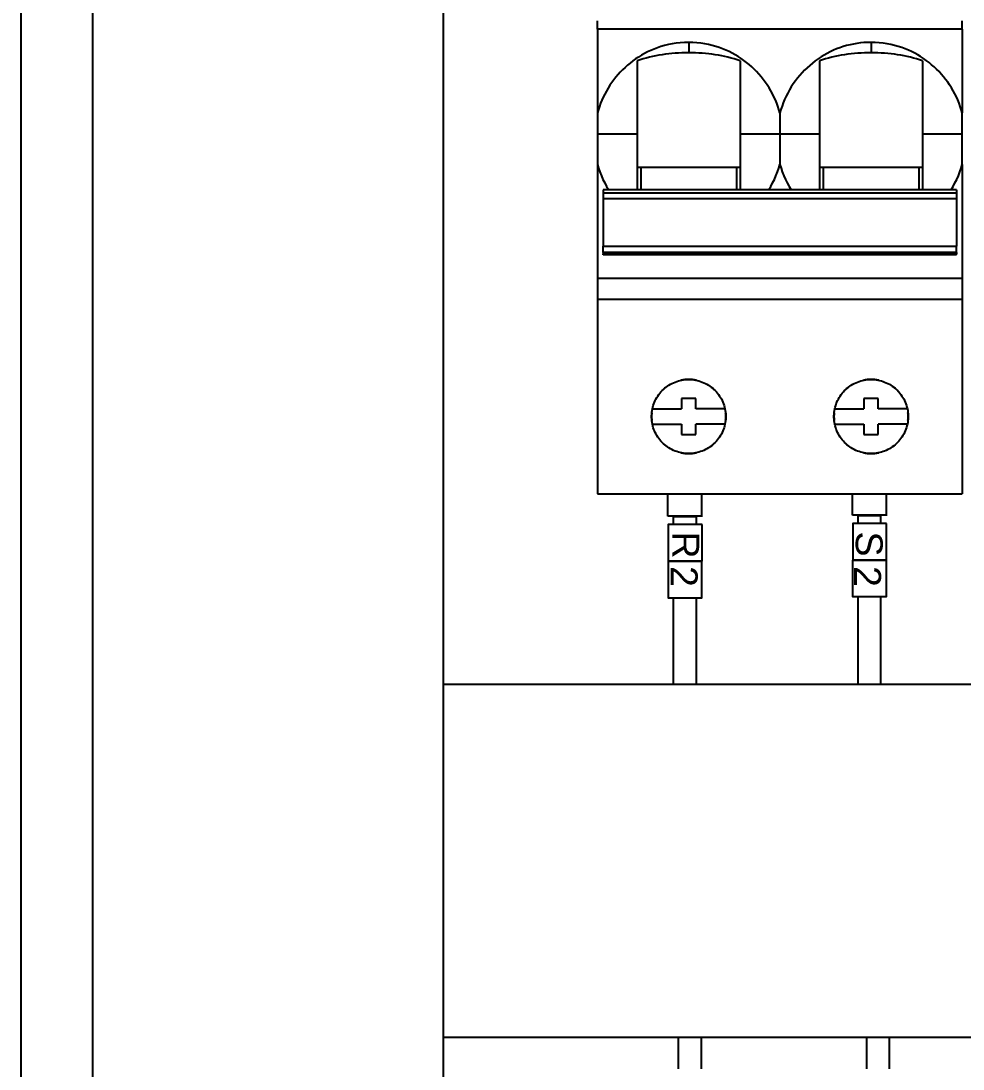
# Model space of a CAD drawing. Header units: millimetres. Extents: x 3609 to 5941, y 2453 to 3731.
# Drawn here: x 4131.8 to 4219.4, y 2661 to 2758.4 of the extents above; entities that cross this region are included whole.
import ezdxf

# ---------------------------------------------------------------- set-up
doc = ezdxf.new("R2010")
doc.units = ezdxf.units.MM
doc.styles.get("Standard").update_dxf_attribs({"font": 'arial.ttf'})

msp = doc.modelspace()

# ---------------------------------------------------------------- linework, layer by layer
for p, q in [((4131.79, 2905.1), (4131.79, 2453.1)), ((4138.427, 2846.942), (4138.427, 2510.903)), ((4171.042, 2814.284), (4171.042, 2543.584)), ((4185.376, 2757.688), (4185.376, 2758.448)), ((4219.279, 2757.688), (4219.279, 2758.448)), ((4185.376, 2757.688), (4185.376, 2749.906)), ((4219.279, 2757.688), (4185.376, 2757.688)), ((4219.279, 2757.688), (4219.279, 2749.906)), ((4192.69, 2756.379), (4192.322, 2756.321)), ((4193.067, 2756.422), (4192.69, 2756.379)), ((4193.455, 2756.449), (4193.067, 2756.422)), ((4193.852, 2756.458), (4193.455, 2756.449)), ((4194.238, 2756.449), (4193.852, 2756.458)), ((4193.852, 2756.458), (4193.852, 2755.491)), ((4194.615, 2756.424), (4194.238, 2756.449)), ((4194.984, 2756.383), (4194.615, 2756.424)), ((4195.344, 2756.328), (4194.984, 2756.383)), ((4209.816, 2756.401), (4209.492, 2756.358)), ((4210.142, 2756.433), (4209.816, 2756.401)), ((4210.471, 2756.451), (4210.142, 2756.433)), ((4210.803, 2756.458), (4210.471, 2756.451)), ((4210.803, 2756.458), (4210.803, 2755.491)), ((4211.191, 2756.449), (4210.803, 2756.458)), ((4211.569, 2756.424), (4211.191, 2756.449)), ((4211.938, 2756.383), (4211.569, 2756.424)), ((4212.299, 2756.327), (4211.938, 2756.383)), ((4189.737, 2755.417), (4189.455, 2755.258)), ((4190.027, 2755.567), (4189.737, 2755.417)), ((4190.325, 2755.706), (4190.027, 2755.567)), ((4190.632, 2755.836), (4190.325, 2755.706)), ((4190.949, 2755.956), (4190.632, 2755.836)), ((4191.277, 2756.065), (4190.949, 2755.956)), ((4191.615, 2756.163), (4191.277, 2756.065)), ((4191.963, 2756.249), (4191.615, 2756.163)), ((4192.322, 2756.321), (4191.963, 2756.249)), ((4195.695, 2756.259), (4195.344, 2756.328)), ((4196.037, 2756.177), (4195.695, 2756.259)), ((4196.37, 2756.083), (4196.037, 2756.177)), ((4196.694, 2755.977), (4196.37, 2756.083)), ((4197.007, 2755.862), (4196.694, 2755.977)), ((4197.312, 2755.736), (4197.007, 2755.862)), ((4197.609, 2755.6), (4197.312, 2755.736)), ((4197.898, 2755.454), (4197.609, 2755.6)), ((4198.18, 2755.298), (4197.898, 2755.454)), ((4206.717, 2755.433), (4206.432, 2755.274)), ((4207.006, 2755.581), (4206.717, 2755.433)), ((4207.302, 2755.718), (4207.006, 2755.581)), ((4207.602, 2755.843), (4207.302, 2755.718)), ((4207.908, 2755.958), (4207.602, 2755.843)), ((4208.218, 2756.062), (4207.908, 2755.958)), ((4208.532, 2756.154), (4208.218, 2756.062)), ((4208.85, 2756.234), (4208.532, 2756.154)), ((4209.17, 2756.302), (4208.85, 2756.234)), ((4209.492, 2756.358), (4209.17, 2756.302)), ((4212.651, 2756.258), (4212.299, 2756.327)), ((4212.994, 2756.175), (4212.651, 2756.258)), ((4213.328, 2756.081), (4212.994, 2756.175)), ((4213.651, 2755.975), (4213.328, 2756.081)), ((4213.966, 2755.859), (4213.651, 2755.975)), ((4214.271, 2755.733), (4213.966, 2755.859)), ((4214.567, 2755.596), (4214.271, 2755.733)), ((4214.856, 2755.45), (4214.567, 2755.596)), ((4215.138, 2755.294), (4214.856, 2755.45)), ((4188.41, 2754.538), (4188.169, 2754.339)), ((4188.658, 2754.73), (4188.41, 2754.538)), ((4188.915, 2754.914), (4188.658, 2754.73)), ((4189.181, 2755.091), (4188.915, 2754.914)), ((4189.063, 2754.755), (4189.063, 2747.937)), ((4189.455, 2755.258), (4189.181, 2755.091)), ((4198.454, 2755.134), (4198.18, 2755.298)), ((4198.721, 2754.96), (4198.454, 2755.134)), ((4198.64, 2754.755), (4198.64, 2747.937)), ((4198.98, 2754.778), (4198.721, 2754.96)), ((4199.231, 2754.588), (4198.98, 2754.778)), ((4199.475, 2754.389), (4199.231, 2754.588)), ((4205.355, 2754.532), (4205.102, 2754.322)), ((4205.614, 2754.733), (4205.355, 2754.532)), ((4205.881, 2754.924), (4205.614, 2754.733)), ((4206.154, 2755.104), (4205.881, 2754.924)), ((4206.015, 2754.755), (4206.015, 2747.937)), ((4206.432, 2755.274), (4206.154, 2755.104)), ((4215.413, 2755.129), (4215.138, 2755.294)), ((4215.68, 2754.955), (4215.413, 2755.129)), ((4215.592, 2754.755), (4215.592, 2747.937)), ((4215.939, 2754.773), (4215.68, 2754.955)), ((4216.19, 2754.583), (4215.939, 2754.773)), ((4216.433, 2754.384), (4216.19, 2754.583)), ((4187.284, 2753.461), (4187.083, 2753.222)), ((4187.494, 2753.692), (4187.284, 2753.461)), ((4187.712, 2753.915), (4187.494, 2753.692)), ((4187.937, 2754.131), (4187.712, 2753.915)), ((4188.169, 2754.339), (4187.937, 2754.131)), ((4199.711, 2754.182), (4199.475, 2754.389)), ((4199.94, 2753.966), (4199.711, 2754.182)), ((4200.162, 2753.742), (4199.94, 2753.966)), ((4200.376, 2753.509), (4200.162, 2753.742)), ((4200.582, 2753.269), (4200.376, 2753.509)), ((4204.394, 2753.637), (4204.176, 2753.392)), ((4204.622, 2753.874), (4204.394, 2753.637)), ((4204.858, 2754.103), (4204.622, 2753.874)), ((4205.102, 2754.322), (4204.858, 2754.103)), ((4216.668, 2754.177), (4216.433, 2754.384)), ((4216.897, 2753.961), (4216.668, 2754.177)), ((4217.118, 2753.737), (4216.897, 2753.961)), ((4217.332, 2753.504), (4217.118, 2753.737)), ((4217.538, 2753.264), (4217.332, 2753.504)), ((4186.704, 2752.724), (4186.528, 2752.465)), ((4186.889, 2752.976), (4186.704, 2752.724)), ((4187.083, 2753.222), (4186.889, 2752.976)), ((4200.78, 2753.021), (4200.582, 2753.269)), ((4200.97, 2752.765), (4200.78, 2753.021)), ((4201.15, 2752.503), (4200.97, 2752.765)), ((4201.321, 2752.234), (4201.15, 2752.503)), ((4203.573, 2752.604), (4203.391, 2752.325)), ((4203.765, 2752.875), (4203.573, 2752.604)), ((4203.966, 2753.138), (4203.765, 2752.875)), ((4204.176, 2753.392), (4203.966, 2753.138)), ((4217.736, 2753.016), (4217.538, 2753.264)), ((4217.924, 2752.761), (4217.736, 2753.016)), ((4218.104, 2752.499), (4217.924, 2752.761)), ((4218.275, 2752.23), (4218.104, 2752.499)), ((4186.055, 2751.651), (4185.917, 2751.37)), ((4186.203, 2751.928), (4186.055, 2751.651)), ((4186.361, 2752.199), (4186.203, 2751.928)), ((4186.528, 2752.465), (4186.361, 2752.199)), ((4201.483, 2751.959), (4201.321, 2752.234)), ((4201.635, 2751.678), (4201.483, 2751.959)), ((4201.777, 2751.392), (4201.635, 2751.678)), ((4203.057, 2751.748), (4202.907, 2751.452)), ((4203.219, 2752.04), (4203.057, 2751.748)), ((4203.391, 2752.325), (4203.219, 2752.04)), ((4218.436, 2751.956), (4218.275, 2752.23)), ((4218.588, 2751.675), (4218.436, 2751.956)), ((4218.729, 2751.39), (4218.588, 2751.675)), ((4185.67, 2750.796), (4185.562, 2750.503)), ((4185.788, 2751.085), (4185.67, 2750.796)), ((4185.917, 2751.37), (4185.788, 2751.085)), ((4201.908, 2751.102), (4201.777, 2751.392)), ((4202.029, 2750.809), (4201.908, 2751.102)), ((4202.139, 2750.512), (4202.029, 2750.809)), ((4202.526, 2750.539), (4202.421, 2750.225)), ((4202.641, 2750.848), (4202.526, 2750.539)), ((4202.769, 2751.152), (4202.641, 2750.848)), ((4202.907, 2751.452), (4202.769, 2751.152)), ((4218.86, 2751.101), (4218.729, 2751.39)), ((4218.981, 2750.808), (4218.86, 2751.101)), ((4219.09, 2750.511), (4218.981, 2750.808)), ((4185.464, 2750.207), (4185.376, 2749.906)), ((4185.376, 2749.906), (4185.376, 2747.937)), ((4185.562, 2750.503), (4185.464, 2750.207)), ((4202.238, 2750.211), (4202.139, 2750.512)), ((4202.328, 2749.906), (4202.238, 2750.211)), ((4202.421, 2750.225), (4202.328, 2749.906)), ((4202.328, 2749.906), (4202.328, 2749.58)), ((4202.328, 2749.58), (4202.328, 2749.254)), ((4219.19, 2750.211), (4219.09, 2750.511)), ((4219.279, 2749.906), (4219.19, 2750.211)), ((4219.279, 2747.937), (4219.279, 2749.906)), ((4202.328, 2749.254), (4202.328, 2748.927)), ((4202.328, 2748.927), (4202.328, 2748.597)), ((4202.328, 2748.597), (4202.328, 2748.267)), ((4189.063, 2747.937), (4185.376, 2747.937)), ((4185.376, 2747.937), (4185.376, 2745.117)), ((4189.063, 2747.937), (4189.063, 2742.738)), ((4202.328, 2747.937), (4198.64, 2747.937)), ((4198.64, 2747.937), (4198.64, 2742.738)), ((4202.328, 2748.267), (4202.328, 2747.937)), ((4206.015, 2747.937), (4202.328, 2747.937)), ((4202.328, 2747.937), (4202.328, 2747.674)), ((4202.328, 2747.674), (4202.328, 2747.411)), ((4206.015, 2747.937), (4206.015, 2742.738)), ((4219.279, 2747.937), (4215.592, 2747.937)), ((4215.592, 2747.937), (4215.592, 2742.738)), ((4219.279, 2745.117), (4219.279, 2747.937)), ((4202.328, 2747.411), (4202.328, 2747.149)), ((4202.328, 2747.149), (4202.328, 2746.888)), ((4202.328, 2746.888), (4202.328, 2746.628)), ((4202.328, 2746.628), (4202.328, 2746.369)), ((4202.328, 2746.369), (4202.328, 2746.113)), ((4202.328, 2746.113), (4202.328, 2745.86)), ((4202.328, 2745.86), (4202.328, 2745.61)), ((4185.376, 2745.117), (4185.376, 2734.51)), ((4185.376, 2745.117), (4185.482, 2744.761)), ((4185.482, 2744.761), (4185.602, 2744.41)), ((4189.063, 2744.854), (4189.398, 2744.854)), ((4189.398, 2744.854), (4198.305, 2744.854)), ((4189.398, 2744.854), (4189.398, 2742.738)), ((4198.305, 2744.854), (4198.64, 2744.854)), ((4198.305, 2744.854), (4198.305, 2742.738)), ((4202.101, 2744.409), (4202.222, 2744.76)), ((4202.222, 2744.76), (4202.328, 2745.117)), ((4202.328, 2745.61), (4202.328, 2745.363)), ((4202.328, 2745.363), (4202.328, 2745.117)), ((4202.328, 2745.117), (4202.434, 2744.759)), ((4202.434, 2744.759), (4202.554, 2744.407)), ((4206.015, 2744.854), (4206.35, 2744.854)), ((4206.35, 2744.854), (4215.257, 2744.854)), ((4206.35, 2744.854), (4206.35, 2742.738)), ((4215.257, 2744.854), (4215.592, 2744.854)), ((4215.257, 2744.854), (4215.257, 2742.738)), ((4219.053, 2744.409), (4219.173, 2744.76)), ((4219.173, 2744.76), (4219.279, 2745.117)), ((4219.279, 2745.117), (4219.279, 2734.51)), ((4185.602, 2744.41), (4185.737, 2744.064)), ((4185.737, 2744.064), (4185.886, 2743.723)), ((4185.886, 2743.723), (4186.05, 2743.387)), ((4201.653, 2743.387), (4201.817, 2743.722)), ((4201.817, 2743.722), (4201.966, 2744.063)), ((4201.966, 2744.063), (4202.101, 2744.409)), ((4202.554, 2744.407), (4202.689, 2744.062)), ((4202.689, 2744.062), (4202.838, 2743.722)), ((4202.838, 2743.722), (4203.002, 2743.388)), ((4218.604, 2743.387), (4218.768, 2743.722)), ((4218.768, 2743.722), (4218.918, 2744.062)), ((4218.918, 2744.062), (4219.053, 2744.409)), ((4185.903, 2742.738), (4185.903, 2742.477)), ((4218.752, 2742.738), (4185.903, 2742.738)), ((4186.05, 2743.387), (4186.228, 2743.059)), ((4186.228, 2743.059), (4186.42, 2742.738)), ((4201.284, 2742.738), (4201.475, 2743.058)), ((4201.475, 2743.058), (4201.653, 2743.387)), ((4203.002, 2743.388), (4203.18, 2743.059)), ((4203.18, 2743.059), (4203.372, 2742.738)), ((4218.235, 2742.738), (4218.427, 2743.058)), ((4218.427, 2743.058), (4218.604, 2743.387)), ((4218.752, 2742.738), (4218.752, 2742.477)), ((4185.903, 2742.477), (4185.903, 2741.935)), ((4185.903, 2742.477), (4218.752, 2742.477)), ((4185.903, 2741.935), (4185.903, 2737.521)), ((4185.903, 2741.935), (4218.752, 2741.935)), ((4218.752, 2742.477), (4218.752, 2741.935)), ((4218.752, 2741.935), (4218.752, 2737.521)), ((4185.903, 2736.921), (4185.903, 2737.521)), ((4185.903, 2737.521), (4218.752, 2737.521)), ((4185.903, 2736.921), (4185.903, 2736.795)), ((4218.752, 2736.921), (4185.903, 2736.921)), ((4218.752, 2736.921), (4218.752, 2737.521)), ((4218.752, 2736.921), (4218.752, 2736.795)), ((4218.752, 2736.795), (4185.903, 2736.795)), ((4185.903, 2736.716), (4185.903, 2736.795)), ((4218.752, 2736.716), (4185.903, 2736.716)), ((4218.752, 2736.716), (4218.752, 2736.795)), ((4185.376, 2734.51), (4185.376, 2732.582)), ((4219.279, 2734.51), (4185.376, 2734.51)), ((4219.279, 2734.51), (4219.279, 2732.582)), ((4185.376, 2732.582), (4185.376, 2714.493)), ((4185.376, 2732.582), (4219.279, 2732.582)), ((4219.279, 2732.582), (4219.279, 2714.493)), ((4191.501, 2724.197), (4191.621, 2724.304)), ((4191.621, 2724.304), (4191.747, 2724.406)), ((4191.747, 2724.406), (4191.877, 2724.502)), ((4191.877, 2724.502), (4192.012, 2724.591)), ((4192.012, 2724.591), (4192.151, 2724.674)), ((4192.151, 2724.674), (4192.294, 2724.751)), ((4192.294, 2724.751), (4192.44, 2724.821)), ((4192.44, 2724.821), (4192.59, 2724.884)), ((4192.59, 2724.884), (4192.742, 2724.939)), ((4192.742, 2724.939), (4192.896, 2724.988)), ((4192.896, 2724.988), (4193.052, 2725.029)), ((4193.052, 2725.029), (4193.21, 2725.063)), ((4193.21, 2725.063), (4193.368, 2725.089)), ((4193.368, 2725.089), (4193.528, 2725.108)), ((4193.528, 2725.108), (4193.689, 2725.119)), ((4193.689, 2725.119), (4193.852, 2725.123)), ((4193.852, 2725.123), (4194.014, 2725.119)), ((4194.014, 2725.119), (4194.175, 2725.108)), ((4194.175, 2725.108), (4194.335, 2725.089)), ((4194.335, 2725.089), (4194.493, 2725.063)), ((4194.493, 2725.063), (4194.651, 2725.029)), ((4194.651, 2725.029), (4194.807, 2724.988)), ((4194.807, 2724.988), (4194.961, 2724.94)), ((4194.961, 2724.94), (4195.113, 2724.884)), ((4195.113, 2724.884), (4195.263, 2724.821)), ((4195.263, 2724.821), (4195.409, 2724.751)), ((4195.409, 2724.751), (4195.552, 2724.675)), ((4195.552, 2724.675), (4195.691, 2724.592)), ((4195.691, 2724.592), (4195.826, 2724.502)), ((4195.826, 2724.502), (4195.956, 2724.406)), ((4195.956, 2724.406), (4196.082, 2724.305)), ((4196.082, 2724.305), (4196.202, 2724.198)), ((4208.452, 2724.197), (4208.573, 2724.304)), ((4208.573, 2724.304), (4208.698, 2724.406)), ((4208.698, 2724.406), (4208.829, 2724.502)), ((4208.829, 2724.502), (4208.963, 2724.591)), ((4208.963, 2724.591), (4209.102, 2724.674)), ((4209.102, 2724.674), (4209.245, 2724.751)), ((4209.245, 2724.751), (4209.392, 2724.821)), ((4209.392, 2724.821), (4209.541, 2724.884)), ((4209.541, 2724.884), (4209.693, 2724.939)), ((4209.693, 2724.939), (4209.848, 2724.988)), ((4209.848, 2724.988), (4210.004, 2725.029)), ((4210.004, 2725.029), (4210.161, 2725.063)), ((4210.161, 2725.063), (4210.32, 2725.089)), ((4210.32, 2725.089), (4210.479, 2725.108)), ((4210.479, 2725.108), (4210.641, 2725.119)), ((4210.641, 2725.119), (4210.803, 2725.123)), ((4210.803, 2725.123), (4210.966, 2725.119)), ((4210.966, 2725.119), (4211.127, 2725.108)), ((4211.127, 2725.108), (4211.286, 2725.089)), ((4211.286, 2725.089), (4211.445, 2725.063)), ((4211.445, 2725.063), (4211.602, 2725.029)), ((4211.602, 2725.029), (4211.758, 2724.988)), ((4211.758, 2724.988), (4211.913, 2724.94)), ((4211.913, 2724.94), (4212.065, 2724.884)), ((4212.065, 2724.884), (4212.214, 2724.821)), ((4212.214, 2724.821), (4212.361, 2724.751)), ((4212.361, 2724.751), (4212.504, 2724.675)), ((4212.504, 2724.675), (4212.643, 2724.591)), ((4212.643, 2724.591), (4212.777, 2724.502)), ((4212.777, 2724.502), (4212.908, 2724.406)), ((4212.908, 2724.406), (4213.033, 2724.305)), ((4213.033, 2724.305), (4213.154, 2724.198)), ((4190.739, 2723.159), (4190.812, 2723.303)), ((4190.812, 2723.303), (4190.892, 2723.443)), ((4190.892, 2723.443), (4190.978, 2723.58)), ((4190.978, 2723.58), (4191.071, 2723.714)), ((4191.071, 2723.714), (4191.17, 2723.842)), ((4191.17, 2723.842), (4191.275, 2723.966)), ((4191.275, 2723.966), (4191.385, 2724.084)), ((4191.385, 2724.084), (4191.501, 2724.197)), ((4193.181, 2723.351), (4193.181, 2722.394)), ((4194.522, 2723.351), (4193.181, 2723.351)), ((4194.522, 2722.394), (4194.522, 2723.351)), ((4196.202, 2724.198), (4196.318, 2724.085)), ((4196.318, 2724.085), (4196.428, 2723.966)), ((4196.428, 2723.966), (4196.533, 2723.843)), ((4196.533, 2723.843), (4196.632, 2723.714)), ((4196.632, 2723.714), (4196.725, 2723.581)), ((4196.725, 2723.581), (4196.811, 2723.444)), ((4196.811, 2723.444), (4196.891, 2723.304)), ((4196.891, 2723.304), (4196.964, 2723.16)), ((4207.691, 2723.159), (4207.764, 2723.303)), ((4207.764, 2723.303), (4207.844, 2723.444)), ((4207.844, 2723.444), (4207.93, 2723.581)), ((4207.93, 2723.581), (4208.023, 2723.714)), ((4208.023, 2723.714), (4208.122, 2723.842)), ((4208.122, 2723.842), (4208.226, 2723.966)), ((4208.226, 2723.966), (4208.337, 2724.084)), ((4208.337, 2724.084), (4208.452, 2724.197)), ((4210.133, 2723.351), (4210.133, 2722.394)), ((4211.474, 2723.351), (4210.133, 2723.351)), ((4211.474, 2722.394), (4211.474, 2723.351)), ((4213.154, 2724.198), (4213.269, 2724.085)), ((4213.269, 2724.085), (4213.38, 2723.966)), ((4213.38, 2723.966), (4213.484, 2723.843)), ((4213.484, 2723.843), (4213.583, 2723.715)), ((4213.583, 2723.715), (4213.676, 2723.582)), ((4213.676, 2723.582), (4213.762, 2723.445)), ((4213.762, 2723.445), (4213.842, 2723.304)), ((4213.842, 2723.304), (4213.915, 2723.161)), ((4190.45, 2722.235), (4190.48, 2722.395)), ((4190.48, 2722.395), (4190.518, 2722.553)), ((4190.48, 2722.394), (4193.181, 2722.394)), ((4190.518, 2722.553), (4190.562, 2722.708)), ((4190.562, 2722.708), (4190.614, 2722.861)), ((4190.614, 2722.861), (4190.673, 2723.012)), ((4190.673, 2723.012), (4190.739, 2723.159)), ((4197.224, 2722.394), (4194.522, 2722.394)), ((4196.964, 2723.16), (4197.03, 2723.013)), ((4197.03, 2723.013), (4197.089, 2722.862)), ((4197.089, 2722.862), (4197.141, 2722.709)), ((4197.141, 2722.709), (4197.186, 2722.554)), ((4197.186, 2722.554), (4197.223, 2722.396)), ((4197.223, 2722.396), (4197.253, 2722.236)), ((4207.402, 2722.236), (4207.432, 2722.395)), ((4207.431, 2722.394), (4210.133, 2722.394)), ((4207.432, 2722.395), (4207.469, 2722.553)), ((4207.469, 2722.553), (4207.514, 2722.709)), ((4207.514, 2722.709), (4207.566, 2722.862)), ((4207.566, 2722.862), (4207.625, 2723.012)), ((4207.625, 2723.012), (4207.691, 2723.159)), ((4214.175, 2722.394), (4211.474, 2722.394)), ((4213.915, 2723.161), (4213.981, 2723.014)), ((4213.981, 2723.014), (4214.04, 2722.863)), ((4214.04, 2722.863), (4214.092, 2722.71)), ((4214.092, 2722.71), (4214.137, 2722.555)), ((4214.137, 2722.555), (4214.174, 2722.397)), ((4214.174, 2722.397), (4214.205, 2722.238)), ((4190.405, 2721.753), (4190.412, 2721.914)), ((4190.405, 2721.591), (4190.405, 2721.753)), ((4190.413, 2721.43), (4190.405, 2721.591)), ((4190.412, 2721.914), (4190.427, 2722.075)), ((4190.428, 2721.269), (4190.413, 2721.43)), ((4190.427, 2722.075), (4190.45, 2722.235)), ((4197.253, 2722.236), (4197.276, 2722.076)), ((4197.276, 2722.076), (4197.291, 2721.915)), ((4197.291, 2721.432), (4197.276, 2721.271)), ((4197.291, 2721.915), (4197.299, 2721.754)), ((4197.299, 2721.593), (4197.291, 2721.432)), ((4197.299, 2721.754), (4197.299, 2721.593)), ((4207.356, 2721.753), (4207.364, 2721.914)), ((4207.356, 2721.592), (4207.356, 2721.753)), ((4207.364, 2721.431), (4207.356, 2721.592)), ((4207.364, 2721.914), (4207.379, 2722.075)), ((4207.379, 2721.271), (4207.364, 2721.431)), ((4207.379, 2722.075), (4207.402, 2722.236)), ((4214.205, 2722.238), (4214.227, 2722.077)), ((4214.227, 2722.077), (4214.243, 2721.917)), ((4214.243, 2721.434), (4214.227, 2721.273)), ((4214.243, 2721.917), (4214.25, 2721.756)), ((4214.25, 2721.595), (4214.243, 2721.434)), ((4214.25, 2721.756), (4214.25, 2721.595)), ((4190.451, 2721.109), (4190.428, 2721.269)), ((4190.481, 2720.95), (4190.451, 2721.109)), ((4190.48, 2720.957), (4193.181, 2720.957)), ((4190.519, 2720.792), (4190.481, 2720.95)), ((4190.564, 2720.637), (4190.519, 2720.792)), ((4190.616, 2720.484), (4190.564, 2720.637)), ((4190.676, 2720.334), (4190.616, 2720.484)), ((4190.742, 2720.187), (4190.676, 2720.334)), ((4193.181, 2720.957), (4193.181, 2719.999)), ((4197.224, 2720.957), (4194.522, 2720.957)), ((4194.522, 2719.999), (4194.522, 2720.957)), ((4197.028, 2720.335), (4196.962, 2720.188)), ((4197.088, 2720.485), (4197.028, 2720.335)), ((4197.14, 2720.638), (4197.088, 2720.485)), ((4197.185, 2720.793), (4197.14, 2720.638)), ((4197.222, 2720.951), (4197.185, 2720.793)), ((4197.253, 2721.11), (4197.222, 2720.951)), ((4197.276, 2721.271), (4197.253, 2721.11)), ((4207.402, 2721.11), (4207.379, 2721.271)), ((4207.433, 2720.951), (4207.402, 2721.11)), ((4207.431, 2720.957), (4210.133, 2720.957)), ((4207.47, 2720.794), (4207.433, 2720.951)), ((4207.515, 2720.638), (4207.47, 2720.794)), ((4207.567, 2720.485), (4207.515, 2720.638)), ((4207.626, 2720.335), (4207.567, 2720.485)), ((4207.692, 2720.189), (4207.626, 2720.335)), ((4210.133, 2720.957), (4210.133, 2719.999)), ((4214.175, 2720.957), (4211.474, 2720.957)), ((4211.474, 2719.999), (4211.474, 2720.957)), ((4213.981, 2720.337), (4213.915, 2720.19)), ((4214.04, 2720.487), (4213.981, 2720.337)), ((4214.092, 2720.64), (4214.04, 2720.487)), ((4214.137, 2720.795), (4214.092, 2720.64)), ((4214.174, 2720.953), (4214.137, 2720.795)), ((4214.205, 2721.112), (4214.174, 2720.953)), ((4214.227, 2721.273), (4214.205, 2721.112)), ((4190.815, 2720.043), (4190.742, 2720.187)), ((4190.895, 2719.903), (4190.815, 2720.043)), ((4190.981, 2719.766), (4190.895, 2719.903)), ((4191.074, 2719.633), (4190.981, 2719.766)), ((4191.173, 2719.505), (4191.074, 2719.633)), ((4191.278, 2719.382), (4191.173, 2719.505)), ((4191.388, 2719.264), (4191.278, 2719.382)), ((4193.181, 2719.999), (4194.522, 2719.999)), ((4196.426, 2719.382), (4196.316, 2719.264)), ((4196.531, 2719.506), (4196.426, 2719.382)), ((4196.63, 2719.634), (4196.531, 2719.506)), ((4196.723, 2719.767), (4196.63, 2719.634)), ((4196.809, 2719.904), (4196.723, 2719.767)), ((4196.889, 2720.044), (4196.809, 2719.904)), ((4196.962, 2720.188), (4196.889, 2720.044)), ((4207.765, 2720.045), (4207.692, 2720.189)), ((4207.845, 2719.905), (4207.765, 2720.045)), ((4207.931, 2719.768), (4207.845, 2719.905)), ((4208.024, 2719.636), (4207.931, 2719.768)), ((4208.123, 2719.507), (4208.024, 2719.636)), ((4208.227, 2719.384), (4208.123, 2719.507)), ((4208.337, 2719.266), (4208.227, 2719.384)), ((4210.133, 2719.999), (4211.474, 2719.999)), ((4213.38, 2719.384), (4213.27, 2719.266)), ((4213.484, 2719.508), (4213.38, 2719.384)), ((4213.583, 2719.636), (4213.484, 2719.508)), ((4213.676, 2719.769), (4213.583, 2719.636)), ((4213.762, 2719.906), (4213.676, 2719.769)), ((4213.842, 2720.046), (4213.762, 2719.906)), ((4213.915, 2720.19), (4213.842, 2720.046)), ((4191.503, 2719.151), (4191.388, 2719.264)), ((4191.624, 2719.044), (4191.503, 2719.151)), ((4191.749, 2718.943), (4191.624, 2719.044)), ((4191.88, 2718.847), (4191.749, 2718.943)), ((4192.014, 2718.758), (4191.88, 2718.847)), ((4192.153, 2718.675), (4192.014, 2718.758)), ((4192.296, 2718.599), (4192.153, 2718.675)), ((4192.442, 2718.529), (4192.296, 2718.599)), ((4192.591, 2718.466), (4192.442, 2718.529)), ((4192.743, 2718.411), (4192.591, 2718.466)), ((4192.897, 2718.363), (4192.743, 2718.411)), ((4194.961, 2718.411), (4194.807, 2718.363)), ((4195.113, 2718.467), (4194.961, 2718.411)), ((4195.262, 2718.529), (4195.113, 2718.467)), ((4195.409, 2718.599), (4195.262, 2718.529)), ((4195.551, 2718.676), (4195.409, 2718.599)), ((4195.69, 2718.759), (4195.551, 2718.676)), ((4195.825, 2718.848), (4195.69, 2718.759)), ((4195.955, 2718.943), (4195.825, 2718.848)), ((4196.08, 2719.045), (4195.955, 2718.943)), ((4196.201, 2719.152), (4196.08, 2719.045)), ((4196.316, 2719.264), (4196.201, 2719.152)), ((4208.453, 2719.153), (4208.337, 2719.266)), ((4208.573, 2719.046), (4208.453, 2719.153)), ((4208.699, 2718.944), (4208.573, 2719.046)), ((4208.829, 2718.849), (4208.699, 2718.944)), ((4208.964, 2718.759), (4208.829, 2718.849)), ((4209.102, 2718.676), (4208.964, 2718.759)), ((4209.245, 2718.6), (4209.102, 2718.676)), ((4209.392, 2718.53), (4209.245, 2718.6)), ((4209.541, 2718.467), (4209.392, 2718.53)), ((4209.693, 2718.411), (4209.541, 2718.467)), ((4209.848, 2718.363), (4209.693, 2718.411)), ((4211.914, 2718.411), (4211.759, 2718.363)), ((4212.066, 2718.467), (4211.914, 2718.411)), ((4212.215, 2718.53), (4212.066, 2718.467)), ((4212.362, 2718.6), (4212.215, 2718.53)), ((4212.504, 2718.677), (4212.362, 2718.6)), ((4212.643, 2718.76), (4212.504, 2718.677)), ((4212.778, 2718.849), (4212.643, 2718.76)), ((4212.908, 2718.945), (4212.778, 2718.849)), ((4213.034, 2719.046), (4212.908, 2718.945)), ((4213.154, 2719.153), (4213.034, 2719.046)), ((4213.27, 2719.266), (4213.154, 2719.153)), ((4193.053, 2718.321), (4192.897, 2718.363)), ((4193.21, 2718.288), (4193.053, 2718.321)), ((4193.369, 2718.261), (4193.21, 2718.288)), ((4193.528, 2718.243), (4193.369, 2718.261)), ((4193.689, 2718.231), (4193.528, 2718.243)), ((4193.852, 2718.228), (4193.689, 2718.231)), ((4194.014, 2718.231), (4193.852, 2718.228)), ((4194.176, 2718.243), (4194.014, 2718.231)), ((4194.335, 2718.262), (4194.176, 2718.243)), ((4194.494, 2718.288), (4194.335, 2718.262)), ((4194.651, 2718.322), (4194.494, 2718.288)), ((4194.807, 2718.363), (4194.651, 2718.322)), ((4210.004, 2718.322), (4209.848, 2718.363)), ((4210.161, 2718.288), (4210.004, 2718.322)), ((4210.32, 2718.262), (4210.161, 2718.288)), ((4210.48, 2718.243), (4210.32, 2718.262)), ((4210.641, 2718.231), (4210.48, 2718.243)), ((4210.803, 2718.228), (4210.641, 2718.231)), ((4210.966, 2718.231), (4210.803, 2718.228)), ((4211.127, 2718.243), (4210.966, 2718.231)), ((4211.287, 2718.262), (4211.127, 2718.243)), ((4211.446, 2718.288), (4211.287, 2718.262)), ((4211.603, 2718.322), (4211.446, 2718.288)), ((4211.759, 2718.363), (4211.603, 2718.322)), ((4185.376, 2714.493), (4219.279, 2714.493)), ((4212.229, 2712.435), (4212.229, 2714.521)), ((4191.914, 2712.4), (4191.914, 2714.361)), ((4195.078, 2712.337), (4195.078, 2714.424)), ((4209.065, 2712.498), (4209.065, 2714.458)), ((4195.078, 2712.4), (4191.914, 2712.4)), ((4194.571, 2712.337), (4192.42, 2712.337)), ((4192.42, 2712.337), (4192.42, 2711.622)), ((4194.571, 2711.622), (4194.571, 2712.337)), ((4212.229, 2712.498), (4209.065, 2712.498)), ((4211.722, 2712.435), (4209.571, 2712.435)), ((4209.571, 2712.435), (4209.571, 2711.719)), ((4211.722, 2711.719), (4211.722, 2712.435)), ((4192.42, 2708.252), (4192.42, 2708.202)), ((4194.571, 2708.202), (4194.571, 2708.252)), ((4209.571, 2708.35), (4209.571, 2708.299)), ((4211.722, 2708.299), (4211.722, 2708.35)), ((4192.42, 2704.833), (4192.42, 2696.761)), ((4194.571, 2696.761), (4194.571, 2704.833)), ((4209.571, 2704.93), (4209.571, 2696.859)), ((4211.722, 2696.859), (4211.722, 2704.93)), ((4170.995, 2696.801), (4431.495, 2696.801)), ((4171.024, 2663.971), (4431.524, 2663.971)), ((4192.88, 2663.971), (4192.88, 2661.021)), ((4195.032, 2661.021), (4195.032, 2663.971)), ((4210.364, 2663.971), (4210.364, 2661.021)), ((4212.515, 2661.021), (4212.515, 2663.971))]:
    msp.add_line(p, q)
for points in [[(4195.089, 2711.622), (4191.942, 2711.622), (4191.942, 2708.252), (4195.089, 2708.252)], [(4212.24, 2711.719), (4209.093, 2711.719), (4209.093, 2708.35), (4212.24, 2708.35)], [(4195.087, 2708.202), (4191.94, 2708.202), (4191.94, 2704.833), (4195.087, 2704.833)], [(4212.238, 2708.299), (4209.091, 2708.299), (4209.091, 2704.93), (4212.238, 2704.93)]]:
    msp.add_lwpolyline(points, close=True)
for centre, start, end in [((4193.852, 2721.675), 126.0188, 135.00771), ((4193.852, 2721.675), 78.02195, 101.98689), ((4193.852, 2721.675), 45.00498, 53.99285), ((4210.803, 2721.675), 126.01829, 138.01092), ((4210.803, 2721.675), 78.0223, 101.98385), ((4210.803, 2721.675), 41.97924, 53.99016), ((4193.852, 2721.675), 174.06733, 180.00002), ((4193.852, 2721.675), 180.00002, 186.04468), ((4193.852, 2721.675), 0, 5.9536), ((4193.852, 2721.675), 353.97655, 0), ((4210.803, 2721.675), 174.05467, 180.00002), ((4210.803, 2721.675), 180.00002, 186.02675), ((4210.803, 2721.675), 0, 5.98179), ((4210.803, 2721.675), 354.00996, 0), ((4193.852, 2721.675), 222.02981, 234.02881), ((4193.852, 2721.675), 305.98005, 317.95596), ((4210.803, 2721.675), 306.02079, 318.00196), ((4210.803, 2721.675), 225.00879, 233.98469), ((4193.852, 2721.675), 258.02784, 281.97976), ((4210.803, 2721.675), 258.01598, 281.99008)]:
    msp.add_arc(centre, 3.448, start, end)
for centre, start_param, end_param in [((4193.852, 2749.176), 1.570796, 2.058304), ((4193.852, 2749.176), 1.083289, 1.570796), ((4210.803, 2749.176), 1.570796, 2.058304), ((4210.803, 2749.176), 1.083289, 1.570796)]:
    msp.add_ellipse(centre, major_axis=(10.223, 0), ratio=0.617722, start_param=start_param, end_param=end_param)

# ---------------------------------------------------------------- texts
at = {"char_height": 2.5, "attachment_point": 1, "rotation": 270}
for s, insert in [('R', (4194.833, 2710.992)), ('S', (4211.878, 2710.992)), ('2', (4194.684, 2707.779)), ('2', (4211.729, 2707.779))]:
    msp.add_mtext_dynamic_manual_height_columns(s, width=2.25633, gutter_width=12.5, heights=[0], dxfattribs=dict(at, insert=insert))

doc.saveas('drawing.dxf')
